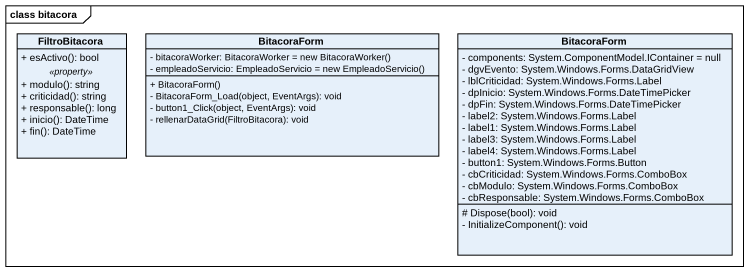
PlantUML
@startuml
mainframe class bitacora
hide circle
hide empty members
skinparam classAttributeIconSize 0
class FiltroBitacora {
  + esActivo(): bool
  .. <<property>> ..
  + modulo(): string
  + criticidad(): string
  + responsable(): long
  + inicio(): DateTime
  + fin(): DateTime
}
class BitacoraForm {
  {field} - bitacoraWorker: BitacoraWorker = new BitacoraWorker()
  {field} - empleadoServicio: EmpleadoServicio = new EmpleadoServicio()
  + BitacoraForm()
  - BitacoraForm_Load(object, EventArgs): void
  - button1_Click(object, EventArgs): void
  - rellenarDataGrid(FiltroBitacora): void
}
class "BitacoraForm" as BitacoraForm_2 {
  - components: System.ComponentModel.IContainer = null
  - dgvEvento: System.Windows.Forms.DataGridView
  - lblCriticidad: System.Windows.Forms.Label
  - dpInicio: System.Windows.Forms.DateTimePicker
  - dpFin: System.Windows.Forms.DateTimePicker
  - label2: System.Windows.Forms.Label
  - label1: System.Windows.Forms.Label
  - label3: System.Windows.Forms.Label
  - label4: System.Windows.Forms.Label
  - button1: System.Windows.Forms.Button
  - cbCriticidad: System.Windows.Forms.ComboBox
  - cbModulo: System.Windows.Forms.ComboBox
  - cbResponsable: System.Windows.Forms.ComboBox
  # Dispose(bool): void
  - InitializeComponent(): void
}
@enduml
